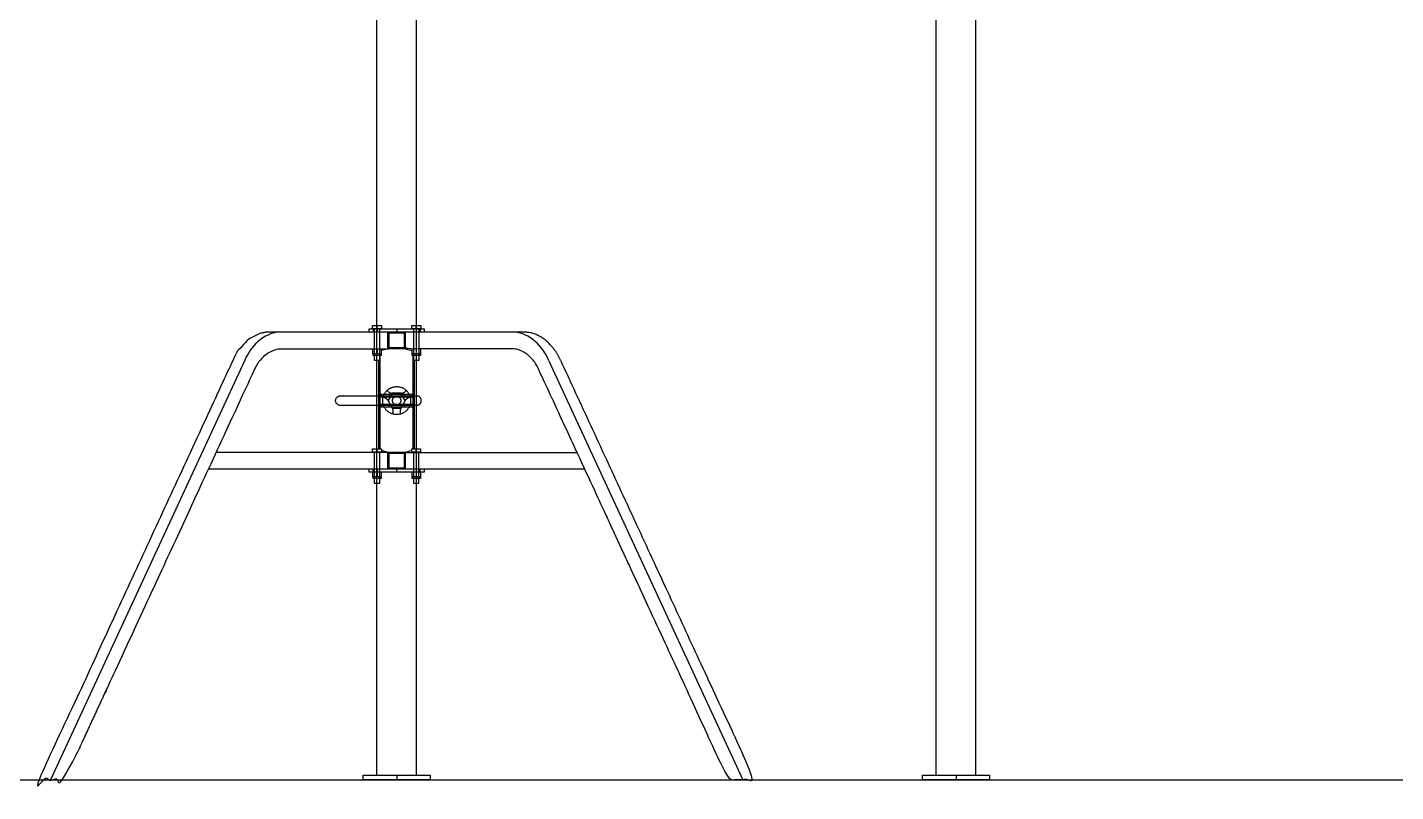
# Model space of a CAD drawing. Header units: millimetres. Extents: x 1924 to 471109, y -30014 to 109986.
# Drawn here: x 420185 to 422631, y 28612 to 29978 of the extents above; entities that cross this region are included whole.
import ezdxf

# ---------------------------------------------------------------- set-up
doc = ezdxf.new("R2010")
doc.units = ezdxf.units.MM
doc.header["$LTSCALE"] = 100
doc.linetypes.add('104', pattern=[4, 2, -2])
for name, color, linetype, plot in [('PERI_HELPLINE', 140, 'Continuous', False), ('PERI_HIDDEN', 30, '104', False), ('popisky', 140, 'Continuous', False)]:
    doc.layers.add(name, color=color, linetype=linetype, plot=plot)
doc.layers.add('podlazi', color=40, linetype='Continuous', lineweight=30, plot=False)
doc.styles.add('PERI-txt-arial', font='arial.ttf')

msp = doc.modelspace()

# ---------------------------------------------------------------- linework, layer by layer
at = {"color": 0, "linetype": 'ByBlock'}
for p, q in [((420802.6, 29438.712), (420802.6, 29438.112)), ((420802.915, 29438.112), (420802.915, 29433.112)), ((420809.915, 29438.712), (420809.915, 29444.512)), ((420809.915, 29438.112), (420809.915, 29433.112)), ((420817.23, 29438.712), (420817.23, 29438.112)), ((420844.915, 29438.112), (420844.915, 29433.112)), ((420872.6, 29438.712), (420872.6, 29438.112)), ((420879.915, 29438.712), (420879.915, 29444.512)), ((420879.915, 29438.112), (420879.915, 29433.112)), ((420886.915, 29438.112), (420886.915, 29433.112)), ((420887.23, 29438.712), (420887.23, 29438.112)), ((420573.239, 29383.022), (420226.305, 28633.112)), ((420809.915, 29403.112), (420809.915, 29395.072)), ((420829.915, 29403.112), (420817.915, 29399.896)), ((420859.915, 29403.112), (420871.915, 29399.896)), ((420879.915, 29403.112), (420879.915, 29395.072)), ((421116.59, 29383.022), (421463.524, 28633.112)), ((420802.463, 29218.712), (420802.463, 29218.112)), ((420809.778, 29218.712), (420809.778, 29224.512)), ((420817.093, 29218.712), (420817.093, 29218.112)), ((420829.915, 29218.112), (420829.915, 29188.112)), ((420859.915, 29218.112), (420859.915, 29188.112)), ((420872.463, 29218.712), (420872.463, 29218.112)), ((420879.778, 29218.712), (420879.778, 29224.512)), ((420887.093, 29218.712), (420887.093, 29218.112)), ((421181.28, 29188.112), (420508.55, 29188.112)), ((420802.915, 29183.112), (420802.915, 29188.112)), ((420809.915, 29188.112), (420809.915, 29175.072)), ((420844.915, 29183.112), (420844.915, 29188.112)), ((420879.915, 29188.112), (420879.915, 29175.072)), ((420886.915, 29183.112), (420886.915, 29188.112))]:
    msp.add_line(p, q, dxfattribs=at)
for points in [[(420809.415, 28641.112), (420809.415, 30335.362), (420809.37, 30350.362), (420809.37, 30459.112)], [(420880.415, 28641.112), (420880.415, 30335.362), (420880.46, 30350.362), (420880.46, 30459.112)], [(421809.415, 28641.112), (421809.415, 30335.362), (421809.37, 30350.362), (421809.37, 30459.112)], [(421880.415, 28641.112), (421880.415, 30335.362), (421880.46, 30350.362), (421880.46, 30459.112)], [(420894.915, 29433.112), (420894.915, 29438.112), (420794.915, 29438.112), (420794.915, 29433.112)], [(420804.915, 29438.112), (420804.915, 29391.212), (420804.915, 29383.112), (420814.915, 29383.112), (420814.915, 29391.212), (420814.915, 29438.112)], [(420859.915, 29433.112), (420859.915, 29403.112), (420829.915, 29403.112), (420829.915, 29433.112)], [(420874.915, 29438.112), (420874.915, 29391.212), (420874.915, 29383.112), (420884.915, 29383.112), (420884.915, 29391.212), (420884.915, 29438.112)], [(420801.915, 29403.112), (420801.915, 29395.072), (420817.915, 29395.072), (420817.915, 29403.112)], [(420817.23, 29395.072), (420817.23, 29391.212), (420802.6, 29391.212), (420802.6, 29395.072)], [(420871.915, 29403.112), (420871.915, 29395.072), (420887.915, 29395.072), (420887.915, 29403.112)], [(420887.23, 29395.072), (420887.23, 29391.212), (420872.6, 29391.212), (420872.6, 29395.072)], [(420829.127, 29188.112), (420829.127, 29218.112), (420522.429, 29218.112)], [(420804.778, 29218.112), (420804.778, 29171.212), (420804.778, 29163.112), (420814.778, 29163.112), (420814.778, 29171.212), (420814.778, 29218.112)], [(420871.778, 29221.29), (420859.915, 29218.112), (420829.915, 29218.112), (420817.778, 29221.364)], [(420860.702, 29188.112), (420860.702, 29218.112), (421167.401, 29218.112)], [(420874.778, 29218.112), (420874.778, 29171.212), (420874.778, 29163.112), (420884.778, 29163.112), (420884.778, 29171.212), (420884.778, 29218.112)], [(420794.915, 29188.112), (420794.915, 29183.112), (420894.915, 29183.112), (420894.915, 29188.112)], [(420801.915, 29183.112), (420801.915, 29175.072), (420817.915, 29175.072), (420817.915, 29183.112)], [(420817.23, 29175.072), (420817.23, 29171.212), (420802.6, 29171.212), (420802.6, 29175.072)], [(420871.915, 29183.112), (420871.915, 29175.072), (420887.915, 29175.072), (420887.915, 29183.112)], [(420887.23, 29175.072), (420887.23, 29171.212), (420872.6, 29171.212), (420872.6, 29175.072)]]:
    msp.add_lwpolyline(points, dxfattribs=at)
for points in [[(420801.915, 29444.512), (420817.915, 29444.512), (420817.915, 29438.712), (420801.915, 29438.712)], [(420858.415, 29431.612), (420858.415, 29404.612), (420831.415, 29404.612), (420831.415, 29431.612)], [(420871.915, 29444.512), (420887.915, 29444.512), (420887.915, 29438.712), (420871.915, 29438.712)], [(420816.415, 29303.612), (420816.415, 29302.112), (420816.415, 29299.612), (420873.415, 29299.612), (420873.415, 29302.112), (420873.415, 29303.612)], [(420801.778, 29224.512), (420817.778, 29224.512), (420817.778, 29218.712), (420801.778, 29218.712)], [(420858.415, 29189.612), (420831.415, 29189.612), (420831.415, 29216.612), (420858.415, 29216.612)], [(420871.778, 29224.512), (420887.778, 29224.512), (420887.778, 29218.712), (420871.778, 29218.712)], [(420904.915, 28641.112), (420904.915, 28633.112), (420784.915, 28633.112), (420784.915, 28641.112)], [(421904.915, 28641.112), (421904.915, 28633.112), (421784.915, 28633.112), (421784.915, 28641.112)]]:
    msp.add_lwpolyline(points, close=True, dxfattribs=at)
for centre, start_param, end_param in [((420638.96, 29323.112), 0, 0.99483767), ((421050.869, 29323.112), 5.28834763, 6.28318531)]:
    msp.add_ellipse(centre, major_axis=(0, 110), ratio=0.71239359, start_param=start_param, end_param=end_param, dxfattribs=at)
for points, weights, knots in [([(421137.644, 29383.022), (421114.471, 29433.112), (421071.923, 29433.112), (420844.915, 29433.112), (420617.907, 29433.112), (420575.359, 29433.112), (420552.186, 29383.022), (420378.719, 29008.067), (420205.252, 28633.112), (420228.52, 28633.112), (420251.788, 28633.112), (420421.476, 28999.897), (420591.163, 29366.683), (420608.016, 29403.112), (420638.96, 29403.112), (420733.975, 29403.112), (420828.99, 29403.112), (420828.99, 29418.112), (420828.99, 29433.112)], [1, 0.878817112662, 1, 1, 1, 0.878817112662, 1, 1, 1, 1, 1, 1, 1, 0.878817112662, 1, 1, 1, 1, 1], [0, 0, 0, 0.99483767, 0.99483767, 1.99483767, 1.99483767, 2.98967535, 2.98967535, 3.98967535, 3.98967535, 4.98967535, 4.98967535, 5.98967535, 5.98967535, 6.98451302, 6.98451302, 7.98451302, 7.98451302, 8.98451302, 8.98451302, 8.98451302]), ([(421137.644, 29383.022), (421311.111, 29008.067), (421484.578, 28633.112), (421461.31, 28633.112), (421438.041, 28633.112), (421268.354, 28999.897), (421098.667, 29366.683), (421081.813, 29403.112), (421050.869, 29403.112), (420955.854, 29403.112), (420860.839, 29403.112), (420860.839, 29418.112), (420860.839, 29433.112)], [1, 1, 1, 1, 1, 1, 1, 0.878817112662, 1, 1, 1, 1, 1], [0, 0, 0, 1, 1, 2, 2, 3, 3, 3.99483767, 3.99483767, 4.99483767, 4.99483767, 5.99483767, 5.99483767, 5.99483767]), ([(420882.27, 29302.112), (420888.28, 29302.112), (420888.28, 29310.612), (420888.28, 29319.112), (420882.27, 29319.112), (420813.261, 29319.112), (420744.253, 29319.112), (420735.753, 29319.112), (420735.753, 29310.612), (420735.753, 29302.112), (420744.253, 29302.112), (420813.261, 29302.112), (420882.27, 29302.112)], [1, 0.707106781187, 1, 0.707106781187, 1, 1, 1, 0.707106781187, 1, 0.707106781187, 1, 1, 1], [0, 0, 0, 1.57079633, 1.57079633, 3.14159265, 3.14159265, 4.14159265, 4.14159265, 5.71238898, 5.71238898, 7.28318531, 7.28318531, 8.28318531, 8.28318531, 8.28318531])]:
    msp.add_rational_spline(points, weights, degree=2, knots=knots, dxfattribs=at)
at = {"layer": 'PERI_HELPLINE'}
for p, q in [((420844.915, 28641.112), (420844.915, 28633.112)), ((421844.915, 28641.112), (421844.915, 28633.112))]:
    msp.add_line(p, q, dxfattribs=at)
for p in [(420844.915, 28633.112), (420844.915, 28633.112), (421844.915, 28633.112)]:
    msp.add_point(p, dxfattribs=at)
at = {"layer": 'PERI_HIDDEN'}
for p, q in [((420829.194, 29311.141), (420837.513, 29296.733)), ((420837.207, 29323.962), (420829.499, 29310.612)), ((420830.849, 29321.612), (420830.849, 29317.612)), ((420852.317, 29296.733), (420860.635, 29311.141)), ((420860.33, 29310.612), (420852.622, 29323.962)), ((420858.981, 29321.612), (420858.981, 29317.612)), ((420830.849, 29303.612), (420830.849, 29299.612)), ((420837.207, 29297.262), (420852.622, 29297.262)), ((420858.981, 29303.612), (420858.981, 29299.612))]:
    msp.add_line(p, q, dxfattribs=at)
for points in [[(420812.817, 29224.512), (420812.817, 29302.112), (420812.817, 29319.112), (420812.817, 29383.112)], [(420815.415, 29224.512), (420815.415, 29302.112), (420815.415, 29319.112), (420815.415, 29391.212)], [(420874.415, 29224.512), (420874.415, 29302.112), (420874.415, 29319.112), (420874.415, 29391.212)], [(420877.013, 29224.512), (420877.013, 29302.112), (420877.013, 29319.112), (420877.013, 29383.112)]]:
    msp.add_lwpolyline(points, dxfattribs=at)
msp.add_lwpolyline([(420816.415, 29321.612), (420816.415, 29319.112), (420816.415, 29317.612), (420873.415, 29317.612), (420873.415, 29319.112), (420873.415, 29321.612)], close=True, dxfattribs=at)
msp.add_lwpolyline([(420861.893, 29328.962, -0.26794919), (420853.233, 29323.962), (420836.596, 29323.962, -0.26794919), (420827.936, 29328.962)], format="xyb", dxfattribs=at)
for radius in [25, 7.525]:
    msp.add_circle((420844.915, 29310.612), radius, dxfattribs=at)
for centre, start, end in [((420820.534, 29306.141), 30, 90), ((420869.296, 29306.141), 90, 150), ((420828.852, 29291.733), 330, 30), ((420860.977, 29291.733), 150, 210)]:
    msp.add_arc(centre, 10, start, end, dxfattribs=at)
at = {"layer": 'podlazi'}
msp.add_line((418944.915, 28633.112), (454544.915, 28633.112), dxfattribs=at)
at = {"layer": 'popisky'}
msp.add_line((421017.343, 28633.112), (421217.343, 28633.112), dxfattribs=at)

# ---------------------------------------------------------------- texts
at = {"linetype": 'Continuous', "style": 'PERI-txt-arial'}
for tag, s, flags in [('ART', '131111', 3), ('Faktor', '1', 9)]:
    msp.add_attdef(tag, (421844.915, 28633.112), s, height=1, dxfattribs=dict(at, flags=flags))

doc.saveas('drawing.dxf')
